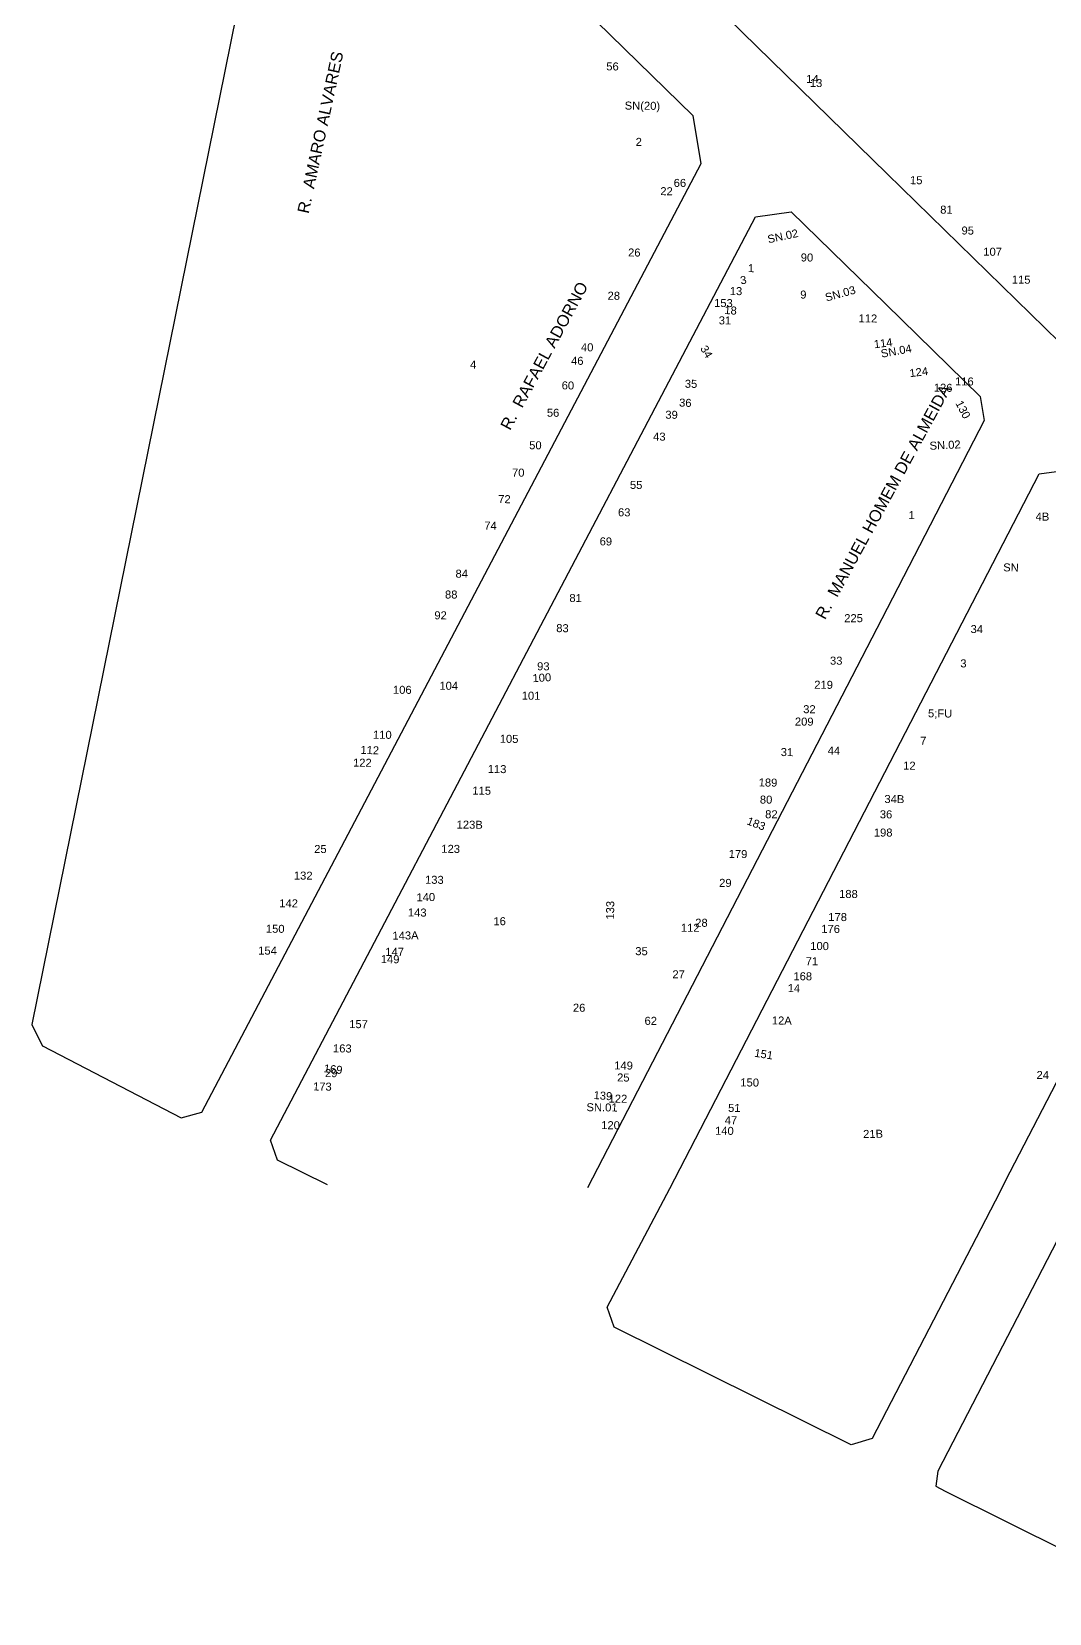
# Model space of a CAD drawing. Header units: millimetres. Extents: x -46.6554 to -46.6319, y -23.689 to -23.6746.
# Drawn here: x -46.641787 to -46.640212, y -23.682886 to -23.680438 of the extents above; entities that cross this region are included whole.
import ezdxf

# ---------------------------------------------------------------- set-up
doc = ezdxf.new("R2010")
doc.units = ezdxf.units.MM
for name, color, linetype in [('building_parcel_Line', 7, 'Continuous'), ('Lot_label', 7, 'Continuous'), ('Street_label', 7, 'Continuous')]:
    doc.layers.add(name, color=color, linetype=linetype)
doc.styles.get("Standard").update_dxf_attribs({"font": 'arial.ttf', "height": 1.006})

msp = doc.modelspace()

# ---------------------------------------------------------------- linework, layer by layer
at = {"layer": 'building_parcel_Line', "color": 7, "linetype": 'Continuous', "transparency": 33554687}
for points in [[(-46.6411137, -23.6800225), (-46.6404631, -23.6806586), (-46.6398426, -23.6812653)], [(-46.6417702, -23.6820082), (-46.6415556, -23.6821196), (-46.6415235, -23.6821104), (-46.6407513, -23.6806424), (-46.6407636, -23.6805689), (-46.6412335, -23.6801095), (-46.6412674, -23.6801092), (-46.641401, -23.6802349), (-46.6414125, -23.6802466), (-46.6414227, -23.6802592), (-46.6414318, -23.6802726), (-46.6414395, -23.6802866), (-46.6414459, -23.6803012), (-46.6414509, -23.6803163), (-46.6414537, -23.6803281), (-46.6417869, -23.6819751), (-46.6417701, -23.6820083)], [(-46.6413291, -23.6822232), (-46.6414064, -23.6821848), (-46.6414174, -23.6821538), (-46.6406671, -23.6807248), (-46.6406121, -23.680717), (-46.6404656, -23.6808603), (-46.6403195, -23.6810032), (-46.6403132, -23.68104), (-46.6404717, -23.6813469), (-46.6409267, -23.6822275)], [(-46.6404749, -23.6816), (-46.6402284, -23.6811229), (-46.6402011, -23.681119), (-46.6398928, -23.6814199), (-46.6398865, -23.6814567), (-46.6402806, -23.6822175)], [(-46.6402806, -23.6822175), (-46.6402892, -23.6822342), (-46.6404867, -23.6826157), (-46.6405189, -23.6826253), (-46.6408855, -23.6824434), (-46.6408964, -23.6824123), (-46.6407998, -23.6822288), (-46.6404749, -23.6816)], [(-46.6396515, -23.682241), (-46.6396366, -23.6822104), (-46.6396484, -23.6821797), (-46.640018, -23.6820085), (-46.6400504, -23.6820187), (-46.6401624, -23.6822356), (-46.6403847, -23.6826663), (-46.6403879, -23.6826892), (-46.6403737, -23.6826974), (-46.6399931, -23.6828863), (-46.6399614, -23.6828764), (-46.6396515, -23.682241)]]:
    msp.add_lwpolyline(points, dxfattribs=at)

# ---------------------------------------------------------------- texts
at = {"layer": 'Lot_label', "color": 6, "attachment_point": 2}
for s, insert, char_height, rotation in [('56', (-46.6408882, -23.680486), 0.00001239, 359.4), ('14', (-46.6405788, -23.6805053), 0.00001239, 359.4), ('SN(20)', (-46.6408419, -23.6805468), 0.00001239, 359.4), ('22', (-46.6408046, -23.6806791), 0.00001239, 359.4), ('15', (-46.6404183, -23.6806621), 0.00001239, 359.4), ('81', (-46.6403716, -23.6807077), 0.00001239, 359.4), ('SN.02', (-46.6406261, -23.6807488), 0.00001239, 12.1), ('95', (-46.6403386, -23.68074), 0.00001239, 359.4), ('26', (-46.6408545, -23.680774), 0.00001239, 359.4), ('107', (-46.6403001, -23.6807728), 0.00001239, 359.4), ('1', (-46.6406739, -23.6807982), 0.0000124, 359.4), ('90', (-46.6405873, -23.6807817), 0.00001239, 359.4), ('3', (-46.6406869, -23.6808166), 0.0000124, 9.5), ('115', (-46.640256, -23.680816), 0.00001239, 359.4), ('28', (-46.6408862, -23.6808409), 0.00001239, 359.4), ('13', (-46.6406971, -23.6808337), 0.00001239, 359.4), ('SN.03', (-46.6405375, -23.6808378), 0.00001239, 15.4), ('153', (-46.6407166, -23.6808522), 0.00001239, 359.4), ('18', (-46.6407052, -23.6808635), 0.00001239, 356.6), ('112', (-46.6404931, -23.680876), 0.00001239, 359.4), ('31', (-46.6407142, -23.6808791), 0.00001239, 359.4), ('40', (-46.6409274, -23.6809207), 0.00001239, 359.4), ('34', (-46.6407375, -23.6809305), 0.00001239, 301.1), ('114', (-46.6404703, -23.6809144), 0.00001239, 7.1), ('SN.04', (-46.6404504, -23.6809265), 0.00001239, 10.4), ('46', (-46.6409427, -23.6809416), 0.00001239, 359.4), ('124', (-46.6404153, -23.6809591), 0.00001239, 7.2), ('116', (-46.6403438, -23.6809735), 0.00001239, 359.4), ('60', (-46.6409572, -23.6809797), 0.00001239, 359.4), ('35', (-46.6407667, -23.6809772), 0.00001239, 359.4), ('126', (-46.6403767, -23.6809833), 0.00001239, 359.4), ('56', (-46.6409801, -23.681022), 0.00001239, 359.4), ('36', (-46.6407753, -23.6810065), 0.00001239, 357.5), ('130', (-46.6403405, -23.6810203), 0.00001239, 297.8), ('39', (-46.6407968, -23.6810251), 0.00001239, 359.4), ('50', (-46.6410075, -23.6810723), 0.00001239, 359.4), ('43', (-46.6408157, -23.6810589), 0.00001239, 359.4), ('SN.02', (-46.640374, -23.681072), 0.00001239, 2.8), ('70', (-46.641034, -23.6811146), 0.00001239, 359.4), ('55', (-46.6408516, -23.6811337), 0.00001239, 359.4), ('72', (-46.6410554, -23.6811557), 0.00001239, 359.4), ('63', (-46.6408701, -23.6811761), 0.00001239, 359.4), ('1', (-46.6404253, -23.6811803), 0.0000124, 359.4), ('4B', (-46.640223, -23.6811827), 0.00001239, 359.4), ('74', (-46.6410769, -23.6811967), 0.00001239, 359.4), ('69', (-46.6408985, -23.6812211), 0.00001239, 359.4), ('SN', (-46.6402717, -23.6812614), 0.00001239, 359.4), ('84', (-46.6411215, -23.6812711), 0.00001239, 359.4), ('81', (-46.6409453, -23.6813087), 0.00001239, 359.4), ('92', (-46.6411542, -23.6813355), 0.00001239, 359.4), ('83', (-46.6409656, -23.6813554), 0.00001239, 359.4), ('34', (-46.6403246, -23.6813568), 0.00001239, 359.4), ('93', (-46.6409952, -23.6814144), 0.00001239, 359.4), ('33', (-46.6405421, -23.6814057), 0.00001239, 359.4), ('3', (-46.6403453, -23.6814099), 0.0000124, 359.4), ('100', (-46.640998, -23.681432), 0.00001239, 3.6), ('106', (-46.6412134, -23.6814508), 0.00001239, 359.4), ('101', (-46.6410142, -23.6814599), 0.00001239, 359.4), ('219', (-46.6405616, -23.681443), 0.00001239, 359.4), ('5;FU', (-46.6403813, -23.6814873), 0.00001239, 359.4), ('209', (-46.6405916, -23.6815), 0.00001239, 359.4), ('110', (-46.6412443, -23.6815204), 0.00001239, 359.4), ('105', (-46.6410482, -23.6815267), 0.00001239, 359.4), ('7', (-46.6404074, -23.6815296), 0.0000124, 359.4), ('112', (-46.6412636, -23.6815441), 0.00001239, 358), ('31', (-46.6406183, -23.6815472), 0.00001239, 359.4), ('122', (-46.6412752, -23.6815636), 0.00001239, 359.4), ('113', (-46.6410668, -23.6815734), 0.00001239, 359.4), ('12', (-46.6404289, -23.6815682), 0.00001239, 359.4), ('115', (-46.6410906, -23.6816069), 0.00001239, 359.4), ('189', (-46.6406476, -23.6815943), 0.00001239, 359.4), ('80', (-46.6406506, -23.6816207), 0.00001239, 359.4), ('34B', (-46.6404521, -23.6816199), 0.00001239, 359.4), ('123B', (-46.6411091, -23.6816595), 0.00001239, 359.4), ('183', (-46.6406637, -23.6816584), 0.00001239, 339.1), ('82', (-46.6406424, -23.6816434), 0.00001239, 359.4), ('36', (-46.640465, -23.6816435), 0.00001239, 359.4), ('25', (-46.6413401, -23.6816971), 0.00001239, 359.4), ('123', (-46.6411386, -23.6816969), 0.00001239, 359.4), ('179', (-46.640694, -23.6817049), 0.00001239, 359.4), ('132', (-46.6413667, -23.6817383), 0.00001239, 359.4), ('133', (-46.6411638, -23.6817448), 0.00001239, 359.4), ('29', (-46.6407136, -23.6817496), 0.00001239, 359.4), ('142', (-46.6413893, -23.6817812), 0.00001239, 359.4), ('140', (-46.6411773, -23.6817717), 0.00001239, 1.3), ('188', (-46.6405232, -23.6817667), 0.00001239, 359.4), ('143', (-46.6411903, -23.6817954), 0.00001239, 359.4), ('133', (-46.6408981, -23.6817981), 0.00001239, 89.3), ('178', (-46.6405399, -23.6818024), 0.00001239, 359.4), ('150', (-46.64141, -23.6818206), 0.00001239, 359.4), ('143A', (-46.6412087, -23.681831), 0.00001239, 1), ('28', (-46.6407506, -23.6818113), 0.00001239, 359.4), ('176', (-46.6405507, -23.6818208), 0.00001239, 359.4), ('154', (-46.6414219, -23.6818544), 0.00001239, 359.4), ('35', (-46.6408433, -23.6818553), 0.00001239, 359.4), ('100', (-46.6405678, -23.6818473), 0.00001239, 359.4), ('149', (-46.6412323, -23.6818677), 0.00001239, 359.4), ('27', (-46.6407859, -23.6818911), 0.00001239, 359.4), ('168', (-46.6405939, -23.6818941), 0.00001239, 359.4), ('14', (-46.6406075, -23.6819125), 0.00001239, 359.4), ('26', (-46.6409398, -23.6819428), 0.00001239, 359.4), ('157', (-46.6412811, -23.6819682), 0.00001239, 359.4), ('12A', (-46.6406263, -23.6819626), 0.00001239, 359.4), ('163', (-46.6413062, -23.6820058), 0.00001239, 359.4), ('151', (-46.6406533, -23.6820147), 0.00001239, 351), ('169', (-46.6413198, -23.6820379), 0.00001239, 353.8), ('29', (-46.6413234, -23.682044), 0.00001239, 359.4), ('149', (-46.6408711, -23.6820322), 0.00001239, 359.4), ('25', (-46.6408715, -23.6820508), 0.00001239, 359.4), ('24', (-46.6402225, -23.6820469), 0.00001239, 359.4), ('173', (-46.6413371, -23.6820648), 0.00001239, 359.4), ('150', (-46.640676, -23.6820585), 0.00001239, 359.4), ('SN.01', (-46.6409044, -23.682097), 0.00001239, 359.4), ('139', (-46.6409026, -23.6820789), 0.00001239, 355.6), ('122', (-46.6408798, -23.6820836), 0.00001239, 359.4), ('51', (-46.6406997, -23.6820979), 0.00001239, 359.4), ('120', (-46.6408912, -23.6821246), 0.00001239, 359.4), ('140', (-46.6407151, -23.6821333), 0.00001239, 359.4), ('21B', (-46.6404852, -23.682138), 0.00001239, 0.7)]:
    msp.add_mtext(s, dxfattribs=dict(at, insert=insert, char_height=char_height, rotation=rotation))
for s, insert, char_height in [('13', (-46.6405733, -23.6805117), 0.00001239), ('2', (-46.6408476, -23.6806028), 0.0000124), ('66', (-46.640784, -23.6806663), 0.00001239), ('9', (-46.640593, -23.6808391), 0.0000124), ('4', (-46.6411039, -23.6809475), 0.0000124), ('88', (-46.6411378, -23.6813033), 0.00001239), ('225', (-46.6405153, -23.6813399), 0.00001239), ('104', (-46.6411416, -23.6814445), 0.00001239), ('32', (-46.6405836, -23.6814808), 0.00001239), ('44', (-46.6405457, -23.6815448), 0.00001239), ('198', (-46.6404695, -23.6816717), 0.00001239), ('16', (-46.6410629, -23.6818089), 0.00001239), ('112', (-46.6407681, -23.6818191), 0.00001239), ('147', (-46.6412253, -23.6818563), 0.00001239), ('71', (-46.6405797, -23.6818708), 0.00001239), ('62', (-46.6408291, -23.6819631), 0.00001239), ('47', (-46.640705, -23.6821169), 0.00001239)]:
    msp.add_mtext(s, dxfattribs=dict(at, insert=insert, char_height=char_height))
at = {"layer": 'Street_label', "color": 2, "char_height": 0.000018084, "attachment_point": 2}
for s, insert, rotation in [('R.  AMARO ALVARES', (-46.6413491, -23.6805923), 77.8), ('R.  RAFAEL ADORNO', (-46.641002, -23.6809357), 61.6), ('R.  MANUEL HOMEM DE ALMEIDA', (-46.6404777, -23.6811616), 61.4)]:
    msp.add_mtext(s, dxfattribs=dict(at, insert=insert, rotation=rotation))

doc.saveas('drawing.dxf')
